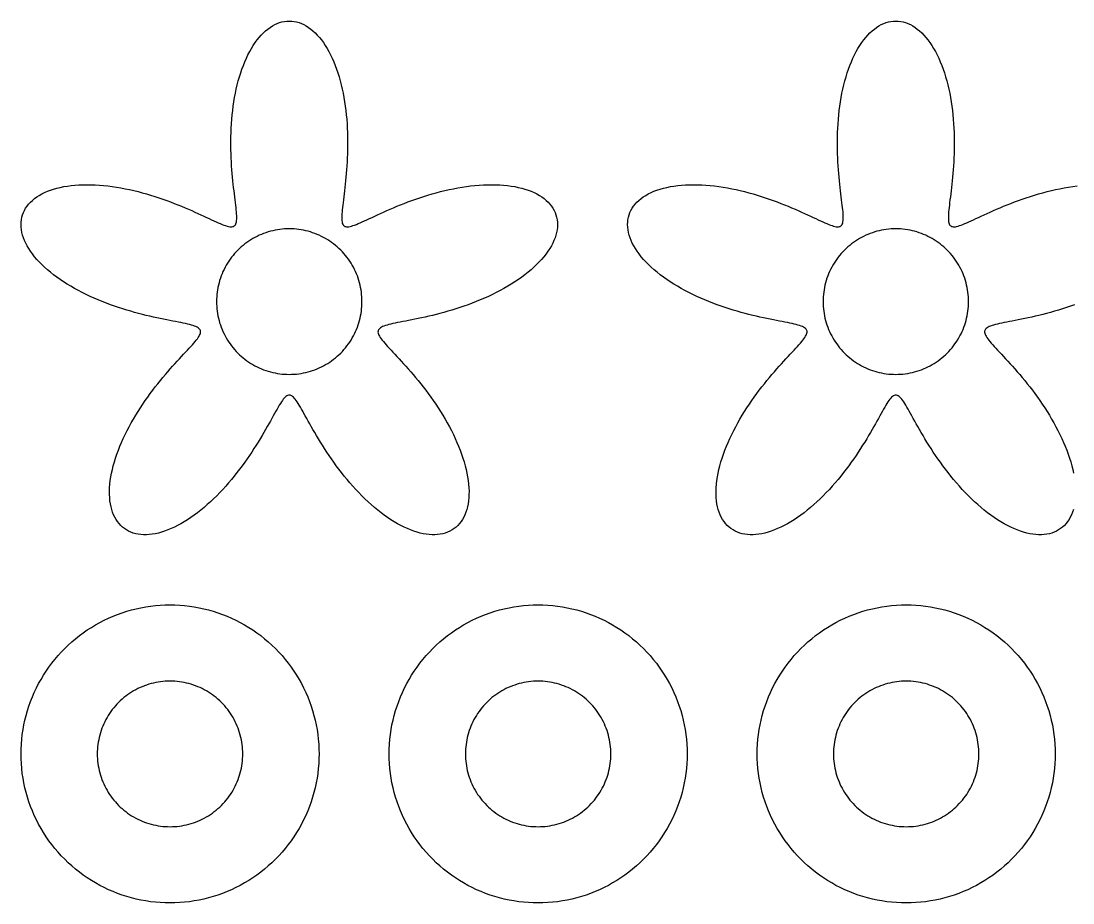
# Model space of a CAD drawing. Header units: millimetres. Extents: x 0 to 476, y 5 to 280.
# Drawn here: x 0 to 60, y 4.6 to 54.9 of the extents above; entities that cross this region are included whole.
import ezdxf

# ---------------------------------------------------------------- set-up
doc = ezdxf.new("R2010")
doc.units = ezdxf.units.MM
doc.layers.add('CUT', color=1, linetype='Continuous')

msp = doc.modelspace()

# ---------------------------------------------------------------- linework, layer by layer
at = {"layer": 'CUT'}
for points in [[(25.736, 38.842), (25.503, 38.755), (25.269, 38.672), (25.037, 38.593), (24.806, 38.518), (24.576, 38.447), (24.348, 38.38), (24.123, 38.317), (23.901, 38.257), (23.683, 38.2), (23.469, 38.147), (23.258, 38.097), (23.053, 38.05), (22.853, 38.006), (22.659, 37.965), (22.47, 37.926), (22.288, 37.889), (22.113, 37.855), (21.944, 37.822), (21.783, 37.791), (21.63, 37.761), (21.484, 37.732), (21.347, 37.704), (21.218, 37.676), (21.098, 37.649), (20.986, 37.621), (20.883, 37.594), (20.789, 37.565), (20.705, 37.536), (20.629, 37.506), (20.563, 37.474), (20.507, 37.441), (20.46, 37.406), (20.422, 37.368), (20.394, 37.328), (20.375, 37.285), (20.365, 37.239), (20.364, 37.19), (20.373, 37.138), (20.39, 37.082), (20.416, 37.021), (20.451, 36.957), (20.494, 36.888), (20.545, 36.815), (20.605, 36.737), (20.672, 36.654), (20.746, 36.566), (20.827, 36.473), (20.915, 36.375), (21.01, 36.272), (21.111, 36.163), (21.217, 36.048), (21.329, 35.928), (21.446, 35.803), (21.568, 35.672), (21.693, 35.535), (21.823, 35.393), (21.956, 35.245), (22.092, 35.092), (22.231, 34.933), (22.371, 34.769), (22.513, 34.6), (22.657, 34.426), (22.801, 34.247), (22.946, 34.064), (23.09, 33.876), (23.234, 33.683), (23.378, 33.486), (23.519, 33.286), (23.659, 33.082), (23.797, 32.874), (23.932, 32.664), (24.064, 32.45), (24.192, 32.234), (24.317, 32.016), (24.438, 31.796), (24.554, 31.575), (24.665, 31.352), (24.77, 31.128), (24.871, 30.904), (24.965, 30.68), (25.054, 30.457), (25.136, 30.234), (25.211, 30.012), (25.279, 29.791), (25.341, 29.572), (25.395, 29.356), (25.441, 29.142), (25.48, 28.931), (25.511, 28.724), (25.535, 28.521), (25.55, 28.321), (25.557, 28.127), (25.556, 27.937), (25.547, 27.753), (25.53, 27.574), (25.505, 27.401), (25.471, 27.235), (25.43, 27.076), (25.38, 26.923), (25.323, 26.778), (25.257, 26.64), (25.184, 26.511), (25.103, 26.389), (25.015, 26.276), (24.919, 26.171), (24.816, 26.076), (24.707, 25.989), (24.591, 25.912), (24.468, 25.844), (24.339, 25.785), (24.204, 25.736), (24.064, 25.697), (23.918, 25.667), (23.766, 25.647), (23.611, 25.637), (23.45, 25.637), (23.286, 25.647), (23.117, 25.666), (22.945, 25.696), (22.77, 25.735), (22.592, 25.783), (22.411, 25.841), (22.228, 25.908), (22.043, 25.984), (21.857, 26.069), (21.669, 26.163), (21.481, 26.265), (21.292, 26.375), (21.103, 26.494), (20.914, 26.619), (20.725, 26.753), (20.538, 26.893), (20.351, 27.04), (20.165, 27.193), (19.981, 27.352), (19.799, 27.517), (19.62, 27.686), (19.442, 27.861), (19.267, 28.04), (19.095, 28.222), (18.926, 28.408), (18.761, 28.597), (18.598, 28.789), (18.44, 28.982), (18.285, 29.177), (18.134, 29.373), (17.987, 29.57), (17.844, 29.767), (17.706, 29.963), (17.571, 30.159), (17.442, 30.353), (17.316, 30.546), (17.195, 30.736), (17.078, 30.924), (16.966, 31.108), (16.858, 31.289), (16.754, 31.466), (16.654, 31.638), (16.559, 31.805), (16.468, 31.967), (16.381, 32.123), (16.298, 32.273), (16.218, 32.416), (16.142, 32.553), (16.07, 32.682), (16.001, 32.804), (15.934, 32.919), (15.871, 33.025), (15.811, 33.123), (15.753, 33.212), (15.697, 33.292), (15.643, 33.364), (15.591, 33.426), (15.54, 33.479), (15.491, 33.522), (15.443, 33.556), (15.396, 33.581), (15.349, 33.595), (15.302, 33.6), (15.256, 33.595), (15.209, 33.581), (15.161, 33.556), (15.113, 33.522), (15.064, 33.479), (15.014, 33.426), (14.962, 33.364), (14.908, 33.292), (14.852, 33.212), (14.794, 33.123), (14.733, 33.025), (14.67, 32.919), (14.604, 32.804), (14.535, 32.682), (14.462, 32.553), (14.386, 32.416), (14.307, 32.273), (14.224, 32.123), (14.136, 31.967), (14.045, 31.805), (13.95, 31.638), (13.851, 31.466), (13.747, 31.289), (13.639, 31.108), (13.527, 30.924), (13.41, 30.736), (13.289, 30.546), (13.163, 30.353), (13.033, 30.159), (12.899, 29.963), (12.76, 29.767), (12.617, 29.57), (12.471, 29.373), (12.32, 29.177), (12.165, 28.982), (12.006, 28.789), (11.844, 28.597), (11.678, 28.408), (11.509, 28.222), (11.337, 28.04), (11.162, 27.861), (10.985, 27.686), (10.805, 27.517), (10.623, 27.352), (10.439, 27.193), (10.254, 27.04), (10.067, 26.893), (9.879, 26.753), (9.691, 26.619), (9.502, 26.494), (9.312, 26.375), (9.124, 26.265), (8.935, 26.163), (8.748, 26.069), (8.561, 25.984), (8.377, 25.908), (8.194, 25.841), (8.013, 25.783), (7.835, 25.735), (7.66, 25.696), (7.488, 25.666), (7.319, 25.647), (7.154, 25.637), (6.994, 25.637), (6.838, 25.647), (6.687, 25.667), (6.541, 25.697), (6.401, 25.736), (6.266, 25.785), (6.137, 25.844), (6.014, 25.912), (5.898, 25.989), (5.788, 26.076), (5.685, 26.171), (5.59, 26.276), (5.502, 26.389), (5.421, 26.511), (5.348, 26.64), (5.282, 26.778), (5.224, 26.923), (5.175, 27.076), (5.133, 27.235), (5.1, 27.401), (5.074, 27.574), (5.057, 27.753), (5.048, 27.937), (5.047, 28.127), (5.055, 28.321), (5.07, 28.521), (5.093, 28.724), (5.124, 28.931), (5.163, 29.142), (5.21, 29.356), (5.264, 29.572), (5.325, 29.791), (5.394, 30.012), (5.469, 30.234), (5.551, 30.457), (5.639, 30.68), (5.734, 30.904), (5.834, 31.128), (5.94, 31.352), (6.051, 31.575), (6.167, 31.796), (6.288, 32.016), (6.412, 32.234), (6.541, 32.45), (6.673, 32.664), (6.808, 32.874), (6.945, 33.082), (7.085, 33.286), (7.227, 33.486), (7.37, 33.683), (7.514, 33.876), (7.659, 34.064), (7.803, 34.247), (7.948, 34.426), (8.091, 34.6), (8.233, 34.769), (8.374, 34.933), (8.513, 35.092), (8.649, 35.245), (8.782, 35.393), (8.911, 35.535), (9.037, 35.672), (9.158, 35.803), (9.275, 35.928), (9.387, 36.048), (9.494, 36.163), (9.595, 36.272), (9.689, 36.375), (9.777, 36.473), (9.859, 36.566), (9.933, 36.654), (10, 36.737), (10.059, 36.815), (10.11, 36.888), (10.154, 36.957), (10.188, 37.021), (10.214, 37.082), (10.232, 37.138), (10.24, 37.19), (10.24, 37.239), (10.23, 37.285), (10.211, 37.328), (10.183, 37.368), (10.145, 37.406), (10.098, 37.441), (10.041, 37.474), (9.975, 37.506), (9.9, 37.536), (9.815, 37.565), (9.722, 37.594), (9.619, 37.621), (9.507, 37.649), (9.387, 37.676), (9.258, 37.704), (9.12, 37.732), (8.975, 37.761), (8.821, 37.791), (8.66, 37.822), (8.492, 37.855), (8.316, 37.889), (8.134, 37.926), (7.946, 37.965), (7.751, 38.006), (7.551, 38.05), (7.346, 38.097), (7.136, 38.147), (6.922, 38.2), (6.703, 38.257), (6.481, 38.317), (6.256, 38.38), (6.029, 38.447), (5.799, 38.518), (5.568, 38.593), (5.335, 38.672), (5.102, 38.755), (4.869, 38.842), (4.636, 38.933), (4.403, 39.028), (4.172, 39.128), (3.943, 39.231), (3.717, 39.338), (3.493, 39.449), (3.272, 39.564), (3.055, 39.682), (2.842, 39.805), (2.634, 39.93), (2.431, 40.059), (2.233, 40.192), (2.042, 40.327), (1.857, 40.465), (1.679, 40.606), (1.508, 40.749), (1.345, 40.895), (1.189, 41.043), (1.042, 41.192), (0.904, 41.343), (0.774, 41.495), (0.654, 41.648), (0.543, 41.802), (0.442, 41.957), (0.351, 42.111), (0.27, 42.266), (0.199, 42.42), (0.139, 42.574), (0.09, 42.726), (0.051, 42.878), (0.023, 43.027), (0.006, 43.175), (0, 43.321), (0.005, 43.465), (0.021, 43.605), (0.048, 43.743), (0.085, 43.878), (0.134, 44.009), (0.193, 44.136), (0.263, 44.259), (0.343, 44.378), (0.434, 44.492), (0.535, 44.602), (0.645, 44.707), (0.766, 44.807), (0.895, 44.901), (1.034, 44.99), (1.182, 45.073), (1.338, 45.15), (1.503, 45.222), (1.676, 45.288), (1.856, 45.347), (2.043, 45.4), (2.237, 45.447), (2.438, 45.488), (2.645, 45.522), (2.857, 45.55), (3.075, 45.572), (3.297, 45.588), (3.524, 45.597), (3.755, 45.6), (3.99, 45.597), (4.227, 45.588), (4.467, 45.573), (4.71, 45.552), (4.954, 45.526), (5.199, 45.495), (5.445, 45.458), (5.691, 45.416), (5.938, 45.369), (6.184, 45.318), (6.429, 45.263), (6.673, 45.203), (6.915, 45.14), (7.155, 45.073), (7.392, 45.003), (7.627, 44.93), (7.858, 44.855), (8.085, 44.777), (8.309, 44.698), (8.529, 44.617), (8.743, 44.535), (8.953, 44.453), (9.158, 44.369), (9.357, 44.286), (9.551, 44.204), (9.738, 44.122), (9.92, 44.041), (10.095, 43.962), (10.264, 43.884), (10.426, 43.809), (10.582, 43.737), (10.731, 43.667), (10.872, 43.601), (11.007, 43.539), (11.135, 43.481), (11.255, 43.428), (11.369, 43.379), (11.475, 43.336), (11.575, 43.298), (11.667, 43.265), (11.753, 43.239), (11.832, 43.219), (11.904, 43.206), (11.969, 43.2), (12.028, 43.201), (12.08, 43.209), (12.127, 43.225), (12.167, 43.248), (12.202, 43.279), (12.232, 43.319), (12.256, 43.366), (12.275, 43.422), (12.289, 43.486), (12.299, 43.559), (12.304, 43.64), (12.306, 43.729), (12.304, 43.827), (12.298, 43.933), (12.29, 44.048), (12.278, 44.171), (12.265, 44.302), (12.249, 44.442), (12.232, 44.589), (12.213, 44.744), (12.193, 44.907), (12.172, 45.077), (12.151, 45.255), (12.129, 45.439), (12.108, 45.63), (12.087, 45.828), (12.067, 46.032), (12.048, 46.242), (12.031, 46.457), (12.015, 46.677), (12.001, 46.902), (11.99, 47.132), (11.981, 47.366), (11.974, 47.603), (11.971, 47.843), (11.971, 48.086), (11.974, 48.332), (11.981, 48.579), (11.992, 48.828), (12.006, 49.078), (12.025, 49.328), (12.048, 49.578), (12.075, 49.828), (12.107, 50.077), (12.143, 50.324), (12.184, 50.57), (12.23, 50.813), (12.281, 51.053), (12.336, 51.29), (12.396, 51.523), (12.461, 51.751), (12.53, 51.975), (12.604, 52.194), (12.683, 52.407), (12.767, 52.614), (12.855, 52.814), (12.947, 53.007), (13.044, 53.193), (13.144, 53.372), (13.249, 53.542), (13.358, 53.704), (13.47, 53.857), (13.586, 54.001), (13.705, 54.135), (13.827, 54.26), (13.951, 54.375), (14.079, 54.479), (14.209, 54.574), (14.341, 54.657), (14.474, 54.73), (14.61, 54.792), (14.747, 54.843), (14.885, 54.882), (15.023, 54.911), (15.163, 54.928), (15.302, 54.933), (15.442, 54.928), (15.581, 54.911), (15.72, 54.882), (15.858, 54.843), (15.995, 54.792), (16.13, 54.73), (16.264, 54.657), (16.396, 54.574), (16.526, 54.479), (16.653, 54.375), (16.778, 54.26), (16.9, 54.135), (17.019, 54.001), (17.135, 53.857), (17.247, 53.704), (17.355, 53.542), (17.46, 53.372), (17.561, 53.193), (17.657, 53.007), (17.75, 52.814), (17.838, 52.614), (17.921, 52.407), (18, 52.194), (18.074, 51.975), (18.144, 51.751), (18.209, 51.523), (18.269, 51.29), (18.324, 51.053), (18.375, 50.813), (18.42, 50.57), (18.461, 50.324), (18.498, 50.077), (18.53, 49.828), (18.557, 49.578), (18.58, 49.328), (18.598, 49.078), (18.613, 48.828), (18.624, 48.579), (18.631, 48.332), (18.634, 48.086), (18.634, 47.843), (18.63, 47.603), (18.624, 47.366), (18.615, 47.132), (18.603, 46.902), (18.589, 46.677), (18.574, 46.457), (18.556, 46.242), (18.537, 46.032), (18.517, 45.828), (18.497, 45.63), (18.475, 45.439), (18.454, 45.255), (18.433, 45.077), (18.412, 44.907), (18.392, 44.744), (18.373, 44.589), (18.356, 44.442), (18.34, 44.302), (18.326, 44.171), (18.315, 44.048), (18.307, 43.933), (18.301, 43.827), (18.299, 43.729), (18.301, 43.64), (18.306, 43.559), (18.316, 43.486), (18.33, 43.422), (18.349, 43.366), (18.373, 43.319), (18.402, 43.279), (18.437, 43.248), (18.478, 43.225), (18.524, 43.209), (18.577, 43.201), (18.636, 43.2), (18.701, 43.206), (18.773, 43.219), (18.852, 43.239), (18.937, 43.265), (19.03, 43.298), (19.129, 43.336), (19.236, 43.379), (19.349, 43.428), (19.47, 43.481), (19.597, 43.539), (19.732, 43.601), (19.874, 43.667), (20.023, 43.737), (20.178, 43.809), (20.34, 43.884), (20.509, 43.962), (20.685, 44.041), (20.866, 44.122), (21.054, 44.204), (21.247, 44.286), (21.447, 44.369), (21.651, 44.453), (21.861, 44.535), (22.076, 44.617), (22.295, 44.698), (22.519, 44.777), (22.747, 44.855), (22.978, 44.93), (23.212, 45.003), (23.45, 45.073), (23.69, 45.14), (23.932, 45.203), (24.176, 45.263), (24.421, 45.318), (24.667, 45.369), (24.913, 45.416), (25.16, 45.458), (25.406, 45.495), (25.651, 45.526), (25.895, 45.552), (26.137, 45.573), (26.377, 45.588), (26.615, 45.597), (26.849, 45.6), (27.08, 45.597), (27.307, 45.588), (27.53, 45.572), (27.747, 45.55), (27.96, 45.522), (28.167, 45.488), (28.367, 45.447), (28.562, 45.4), (28.749, 45.347), (28.929, 45.288), (29.102, 45.222), (29.266, 45.15), (29.423, 45.073), (29.57, 44.99), (29.709, 44.901), (29.839, 44.807), (29.959, 44.707), (30.07, 44.602), (30.171, 44.492), (30.261, 44.378), (30.342, 44.259), (30.411, 44.136), (30.471, 44.009), (30.519, 43.878), (30.557, 43.743), (30.584, 43.605), (30.6, 43.465), (30.605, 43.321), (30.599, 43.175), (30.582, 43.027), (30.554, 42.878), (30.515, 42.726), (30.465, 42.574), (30.405, 42.42), (30.335, 42.266), (30.254, 42.111), (30.163, 41.957), (30.062, 41.802), (29.951, 41.648), (29.83, 41.495), (29.701, 41.343), (29.562, 41.192), (29.415, 41.043), (29.26, 40.895), (29.097, 40.749), (28.926, 40.606), (28.748, 40.465), (28.563, 40.327), (28.371, 40.192), (28.174, 40.059), (27.971, 39.93), (27.763, 39.805), (27.55, 39.682), (27.333, 39.564), (27.112, 39.449), (26.888, 39.338), (26.661, 39.231), (26.432, 39.128), (26.201, 39.028), (25.969, 38.933), (25.736, 38.842)], [(19.45, 39.069), (19.443, 39.205), (19.432, 39.34), (19.417, 39.475), (19.397, 39.609), (19.373, 39.743), (19.344, 39.876), (19.311, 40.007), (19.274, 40.138), (19.232, 40.267), (19.186, 40.395), (19.136, 40.521), (19.082, 40.646), (19.024, 40.769), (18.962, 40.89), (18.896, 41.008), (18.826, 41.125), (18.753, 41.239), (18.676, 41.351), (18.595, 41.46), (18.51, 41.566), (18.422, 41.67), (18.331, 41.77), (18.237, 41.868), (18.139, 41.962), (18.039, 42.053), (17.935, 42.141), (17.829, 42.226), (17.72, 42.307), (17.608, 42.384), (17.494, 42.458), (17.377, 42.527), (17.259, 42.593), (17.138, 42.655), (17.015, 42.713), (16.89, 42.767), (16.764, 42.817), (16.636, 42.863), (16.507, 42.905), (16.376, 42.942), (16.245, 42.975), (16.112, 43.004), (15.978, 43.028), (15.844, 43.048), (15.709, 43.063), (15.574, 43.074), (15.438, 43.081), (15.302, 43.083), (15.167, 43.081), (15.031, 43.074), (14.896, 43.063), (14.761, 43.048), (14.626, 43.028), (14.493, 43.004), (14.36, 42.975), (14.228, 42.942), (14.098, 42.905), (13.968, 42.863), (13.84, 42.817), (13.714, 42.767), (13.59, 42.713), (13.467, 42.655), (13.346, 42.593), (13.227, 42.527), (13.111, 42.458), (12.997, 42.384), (12.885, 42.307), (12.776, 42.226), (12.67, 42.141), (12.566, 42.053), (12.465, 41.962), (12.368, 41.868), (12.273, 41.77), (12.182, 41.67), (12.094, 41.566), (12.01, 41.46), (11.929, 41.351), (11.852, 41.239), (11.778, 41.125), (11.708, 41.008), (11.642, 40.89), (11.58, 40.769), (11.522, 40.646), (11.468, 40.521), (11.418, 40.395), (11.373, 40.267), (11.331, 40.138), (11.294, 40.007), (11.261, 39.876), (11.232, 39.743), (11.208, 39.609), (11.188, 39.475), (11.172, 39.34), (11.161, 39.205), (11.155, 39.069), (11.152, 38.933), (11.155, 38.798), (11.161, 38.662), (11.172, 38.527), (11.188, 38.392), (11.208, 38.257), (11.232, 38.124), (11.261, 37.991), (11.294, 37.859), (11.331, 37.729), (11.373, 37.599), (11.418, 37.471), (11.468, 37.345), (11.522, 37.221), (11.58, 37.098), (11.642, 36.977), (11.708, 36.858), (11.778, 36.742), (11.852, 36.628), (11.929, 36.516), (12.01, 36.407), (12.094, 36.301), (12.182, 36.197), (12.273, 36.096), (12.368, 35.999), (12.465, 35.904), (12.566, 35.813), (12.67, 35.725), (12.776, 35.641), (12.885, 35.56), (12.997, 35.483), (13.111, 35.409), (13.227, 35.339), (13.346, 35.273), (13.467, 35.211), (13.59, 35.153), (13.714, 35.099), (13.84, 35.049), (13.968, 35.004), (14.098, 34.962), (14.228, 34.925), (14.36, 34.892), (14.493, 34.863), (14.626, 34.839), (14.761, 34.819), (14.896, 34.803), (15.031, 34.792), (15.167, 34.786), (15.302, 34.783), (15.438, 34.786), (15.574, 34.792), (15.709, 34.803), (15.844, 34.819), (15.978, 34.839), (16.112, 34.863), (16.245, 34.892), (16.376, 34.925), (16.507, 34.962), (16.636, 35.004), (16.764, 35.049), (16.89, 35.099), (17.015, 35.153), (17.138, 35.211), (17.259, 35.273), (17.377, 35.339), (17.494, 35.409), (17.608, 35.483), (17.72, 35.56), (17.829, 35.641), (17.935, 35.725), (18.039, 35.813), (18.139, 35.904), (18.237, 35.999), (18.331, 36.096), (18.422, 36.197), (18.51, 36.301), (18.595, 36.407), (18.676, 36.516), (18.753, 36.628), (18.826, 36.742), (18.896, 36.858), (18.962, 36.977), (19.024, 37.098), (19.082, 37.221), (19.136, 37.345), (19.186, 37.471), (19.232, 37.599), (19.274, 37.729), (19.311, 37.859), (19.344, 37.991), (19.373, 38.124), (19.397, 38.257), (19.417, 38.392), (19.432, 38.527), (19.443, 38.662), (19.45, 38.798), (19.452, 38.933), (19.45, 39.069)], [(54.055, 39.069), (54.048, 39.205), (54.037, 39.34), (54.021, 39.475), (54.001, 39.609), (53.977, 39.743), (53.948, 39.876), (53.915, 40.007), (53.878, 40.138), (53.837, 40.267), (53.791, 40.395), (53.741, 40.521), (53.687, 40.646), (53.629, 40.769), (53.567, 40.89), (53.501, 41.008), (53.431, 41.125), (53.358, 41.239), (53.28, 41.351), (53.199, 41.46), (53.115, 41.566), (53.027, 41.67), (52.936, 41.77), (52.841, 41.868), (52.744, 41.962), (52.643, 42.053), (52.54, 42.141), (52.433, 42.226), (52.324, 42.307), (52.213, 42.384), (52.098, 42.458), (51.982, 42.527), (51.863, 42.593), (51.742, 42.655), (51.62, 42.713), (51.495, 42.767), (51.369, 42.817), (51.241, 42.863), (51.112, 42.905), (50.981, 42.942), (50.849, 42.975), (50.717, 43.004), (50.583, 43.028), (50.449, 43.048), (50.314, 43.063), (50.178, 43.074), (50.043, 43.081), (49.907, 43.083), (49.771, 43.081), (49.635, 43.074), (49.5, 43.063), (49.365, 43.048), (49.231, 43.028), (49.097, 43.004), (48.965, 42.975), (48.833, 42.942), (48.702, 42.905), (48.573, 42.863), (48.445, 42.817), (48.319, 42.767), (48.194, 42.713), (48.071, 42.655), (47.951, 42.593), (47.832, 42.527), (47.715, 42.458), (47.601, 42.384), (47.49, 42.307), (47.381, 42.226), (47.274, 42.141), (47.171, 42.053), (47.07, 41.962), (46.972, 41.868), (46.878, 41.77), (46.787, 41.67), (46.699, 41.566), (46.614, 41.46), (46.534, 41.351), (46.456, 41.239), (46.383, 41.125), (46.313, 41.008), (46.247, 40.89), (46.185, 40.769), (46.127, 40.646), (46.073, 40.521), (46.023, 40.395), (45.977, 40.267), (45.936, 40.138), (45.898, 40.007), (45.865, 39.876), (45.837, 39.743), (45.812, 39.609), (45.792, 39.475), (45.777, 39.34), (45.766, 39.205), (45.759, 39.069), (45.757, 38.933), (45.759, 38.798), (45.766, 38.662), (45.777, 38.527), (45.792, 38.392), (45.812, 38.257), (45.837, 38.124), (45.865, 37.991), (45.898, 37.859), (45.936, 37.729), (45.977, 37.599), (46.023, 37.471), (46.073, 37.345), (46.127, 37.221), (46.185, 37.098), (46.247, 36.977), (46.313, 36.858), (46.383, 36.742), (46.456, 36.628), (46.534, 36.516), (46.614, 36.407), (46.699, 36.301), (46.787, 36.197), (46.878, 36.096), (46.972, 35.999), (47.07, 35.904), (47.171, 35.813), (47.274, 35.725), (47.381, 35.641), (47.49, 35.56), (47.601, 35.483), (47.715, 35.409), (47.832, 35.339), (47.951, 35.273), (48.071, 35.211), (48.194, 35.153), (48.319, 35.099), (48.445, 35.049), (48.573, 35.004), (48.702, 34.962), (48.833, 34.925), (48.965, 34.892), (49.097, 34.863), (49.231, 34.839), (49.365, 34.819), (49.5, 34.803), (49.635, 34.792), (49.771, 34.786), (49.907, 34.783), (50.043, 34.786), (50.178, 34.792), (50.314, 34.803), (50.449, 34.819), (50.583, 34.839), (50.717, 34.863), (50.849, 34.892), (50.981, 34.925), (51.112, 34.962), (51.241, 35.004), (51.369, 35.049), (51.495, 35.099), (51.62, 35.153), (51.742, 35.211), (51.863, 35.273), (51.982, 35.339), (52.098, 35.409), (52.213, 35.483), (52.324, 35.56), (52.433, 35.641), (52.54, 35.725), (52.643, 35.813), (52.744, 35.904), (52.841, 35.999), (52.936, 36.096), (53.027, 36.197), (53.115, 36.301), (53.199, 36.407), (53.28, 36.516), (53.358, 36.628), (53.431, 36.742), (53.501, 36.858), (53.567, 36.977), (53.629, 37.098), (53.687, 37.221), (53.741, 37.345), (53.791, 37.471), (53.837, 37.599), (53.878, 37.729), (53.915, 37.859), (53.948, 37.991), (53.977, 38.124), (54.001, 38.257), (54.021, 38.392), (54.037, 38.527), (54.048, 38.662), (54.055, 38.798), (54.057, 38.933), (54.055, 39.069)], [(16.995, 12.859), (16.982, 12.581), (16.959, 12.304), (16.927, 12.028), (16.886, 11.753), (16.837, 11.479), (16.778, 11.207), (16.71, 10.937), (16.634, 10.67), (16.549, 10.405), (16.455, 10.143), (16.353, 9.884), (16.242, 9.629), (16.123, 9.378), (15.996, 9.13), (15.861, 8.887), (15.718, 8.649), (15.567, 8.415), (15.409, 8.186), (15.244, 7.963), (15.071, 7.745), (14.891, 7.533), (14.704, 7.327), (14.51, 7.127), (14.311, 6.933), (14.104, 6.747), (13.892, 6.567), (13.674, 6.394), (13.451, 6.228), (13.222, 6.07), (12.989, 5.919), (12.75, 5.776), (12.507, 5.641), (12.259, 5.514), (12.008, 5.395), (11.753, 5.284), (11.494, 5.182), (11.232, 5.088), (10.967, 5.003), (10.7, 4.927), (10.43, 4.859), (10.158, 4.801), (9.885, 4.751), (9.609, 4.71), (9.333, 4.678), (9.056, 4.655), (8.778, 4.642), (8.5, 4.637), (8.222, 4.642), (7.944, 4.655), (7.667, 4.678), (7.391, 4.71), (7.115, 4.751), (6.842, 4.801), (6.57, 4.859), (6.3, 4.927), (6.033, 5.003), (5.768, 5.088), (5.506, 5.182), (5.247, 5.284), (4.992, 5.395), (4.741, 5.514), (4.493, 5.641), (4.25, 5.776), (4.011, 5.919), (3.778, 6.07), (3.549, 6.228), (3.326, 6.394), (3.108, 6.567), (2.896, 6.747), (2.689, 6.933), (2.49, 7.127), (2.296, 7.327), (2.109, 7.533), (1.929, 7.745), (1.756, 7.963), (1.591, 8.186), (1.433, 8.415), (1.282, 8.649), (1.139, 8.887), (1.004, 9.13), (0.877, 9.378), (0.758, 9.629), (0.647, 9.884), (0.545, 10.143), (0.451, 10.405), (0.366, 10.67), (0.29, 10.937), (0.222, 11.207), (0.163, 11.479), (0.114, 11.753), (0.073, 12.028), (0.041, 12.304), (0.018, 12.581), (0.005, 12.859), (0, 13.137), (0.005, 13.415), (0.018, 13.693), (0.041, 13.97), (0.073, 14.247), (0.114, 14.522), (0.163, 14.796), (0.222, 15.067), (0.29, 15.337), (0.366, 15.605), (0.451, 15.869), (0.545, 16.131), (0.647, 16.39), (0.758, 16.645), (0.877, 16.897), (1.004, 17.144), (1.139, 17.387), (1.282, 17.626), (1.433, 17.86), (1.591, 18.088), (1.756, 18.312), (1.929, 18.53), (2.109, 18.742), (2.296, 18.948), (2.49, 19.148), (2.689, 19.341), (2.896, 19.528), (3.108, 19.708), (3.326, 19.881), (3.549, 20.046), (3.778, 20.205), (4.011, 20.355), (4.25, 20.498), (4.493, 20.634), (4.741, 20.761), (4.992, 20.88), (5.247, 20.99), (5.506, 21.092), (5.768, 21.186), (6.033, 21.271), (6.3, 21.348), (6.57, 21.415), (6.842, 21.474), (7.115, 21.524), (7.391, 21.565), (7.667, 21.596), (7.944, 21.619), (8.222, 21.633), (8.5, 21.637), (8.778, 21.633), (9.056, 21.619), (9.333, 21.596), (9.609, 21.565), (9.885, 21.524), (10.158, 21.474), (10.43, 21.415), (10.7, 21.348), (10.967, 21.271), (11.232, 21.186), (11.494, 21.092), (11.753, 20.99), (12.008, 20.88), (12.259, 20.761), (12.507, 20.634), (12.75, 20.498), (12.989, 20.355), (13.222, 20.205), (13.451, 20.046), (13.674, 19.881), (13.892, 19.708), (14.104, 19.528), (14.311, 19.341), (14.51, 19.148), (14.704, 18.948), (14.891, 18.742), (15.071, 18.53), (15.244, 18.312), (15.409, 18.088), (15.567, 17.86), (15.718, 17.626), (15.861, 17.387), (15.996, 17.144), (16.123, 16.897), (16.242, 16.645), (16.353, 16.39), (16.455, 16.131), (16.549, 15.869), (16.634, 15.605), (16.71, 15.337), (16.778, 15.067), (16.837, 14.796), (16.886, 14.522), (16.927, 14.247), (16.959, 13.97), (16.982, 13.693), (16.995, 13.415), (17, 13.137), (16.995, 12.859)], [(37.995, 12.859), (37.982, 12.581), (37.959, 12.304), (37.927, 12.028), (37.886, 11.753), (37.837, 11.479), (37.778, 11.207), (37.71, 10.937), (37.634, 10.67), (37.549, 10.405), (37.455, 10.143), (37.353, 9.884), (37.242, 9.629), (37.123, 9.378), (36.996, 9.13), (36.861, 8.887), (36.718, 8.649), (36.567, 8.415), (36.409, 8.186), (36.244, 7.963), (36.071, 7.745), (35.891, 7.533), (35.704, 7.327), (35.51, 7.127), (35.311, 6.933), (35.104, 6.747), (34.892, 6.567), (34.674, 6.394), (34.451, 6.228), (34.222, 6.07), (33.989, 5.919), (33.75, 5.776), (33.507, 5.641), (33.259, 5.514), (33.008, 5.395), (32.753, 5.284), (32.494, 5.182), (32.232, 5.088), (31.967, 5.003), (31.7, 4.927), (31.43, 4.859), (31.158, 4.801), (30.885, 4.751), (30.609, 4.71), (30.333, 4.678), (30.056, 4.655), (29.778, 4.642), (29.5, 4.637), (29.222, 4.642), (28.944, 4.655), (28.667, 4.678), (28.391, 4.71), (28.115, 4.751), (27.842, 4.801), (27.57, 4.859), (27.3, 4.927), (27.033, 5.003), (26.768, 5.088), (26.506, 5.182), (26.247, 5.284), (25.992, 5.395), (25.741, 5.514), (25.493, 5.641), (25.25, 5.776), (25.011, 5.919), (24.778, 6.07), (24.549, 6.228), (24.326, 6.394), (24.108, 6.567), (23.896, 6.747), (23.689, 6.933), (23.49, 7.127), (23.296, 7.327), (23.109, 7.533), (22.929, 7.745), (22.756, 7.963), (22.591, 8.186), (22.433, 8.415), (22.282, 8.649), (22.139, 8.887), (22.004, 9.13), (21.877, 9.378), (21.758, 9.629), (21.647, 9.884), (21.545, 10.143), (21.451, 10.405), (21.366, 10.67), (21.29, 10.937), (21.222, 11.207), (21.163, 11.479), (21.114, 11.753), (21.073, 12.028), (21.041, 12.304), (21.018, 12.581), (21.005, 12.859), (21, 13.137), (21.005, 13.415), (21.018, 13.693), (21.041, 13.97), (21.073, 14.247), (21.114, 14.522), (21.163, 14.796), (21.222, 15.067), (21.29, 15.337), (21.366, 15.605), (21.451, 15.869), (21.545, 16.131), (21.647, 16.39), (21.758, 16.645), (21.877, 16.897), (22.004, 17.144), (22.139, 17.387), (22.282, 17.626), (22.433, 17.86), (22.591, 18.088), (22.756, 18.312), (22.929, 18.53), (23.109, 18.742), (23.296, 18.948), (23.49, 19.148), (23.689, 19.341), (23.896, 19.528), (24.108, 19.708), (24.326, 19.881), (24.549, 20.046), (24.778, 20.205), (25.011, 20.355), (25.25, 20.498), (25.493, 20.634), (25.741, 20.761), (25.992, 20.88), (26.247, 20.99), (26.506, 21.092), (26.768, 21.186), (27.033, 21.271), (27.3, 21.348), (27.57, 21.415), (27.842, 21.474), (28.115, 21.524), (28.391, 21.565), (28.667, 21.596), (28.944, 21.619), (29.222, 21.633), (29.5, 21.637), (29.778, 21.633), (30.056, 21.619), (30.333, 21.596), (30.609, 21.565), (30.885, 21.524), (31.158, 21.474), (31.43, 21.415), (31.7, 21.348), (31.967, 21.271), (32.232, 21.186), (32.494, 21.092), (32.753, 20.99), (33.008, 20.88), (33.259, 20.761), (33.507, 20.634), (33.75, 20.498), (33.989, 20.355), (34.222, 20.205), (34.451, 20.046), (34.674, 19.881), (34.892, 19.708), (35.104, 19.528), (35.311, 19.341), (35.51, 19.148), (35.704, 18.948), (35.891, 18.742), (36.071, 18.53), (36.244, 18.312), (36.409, 18.088), (36.567, 17.86), (36.718, 17.626), (36.861, 17.387), (36.996, 17.144), (37.123, 16.897), (37.242, 16.645), (37.353, 16.39), (37.455, 16.131), (37.549, 15.869), (37.634, 15.605), (37.71, 15.337), (37.778, 15.067), (37.837, 14.796), (37.886, 14.522), (37.927, 14.247), (37.959, 13.97), (37.982, 13.693), (37.995, 13.415), (38, 13.137), (37.995, 12.859)], [(58.995, 12.859), (58.982, 12.581), (58.959, 12.304), (58.927, 12.028), (58.886, 11.753), (58.837, 11.479), (58.778, 11.207), (58.71, 10.937), (58.634, 10.67), (58.549, 10.405), (58.455, 10.143), (58.353, 9.884), (58.242, 9.629), (58.123, 9.378), (57.996, 9.13), (57.861, 8.887), (57.718, 8.649), (57.567, 8.415), (57.409, 8.186), (57.244, 7.963), (57.071, 7.745), (56.891, 7.533), (56.704, 7.327), (56.51, 7.127), (56.311, 6.933), (56.104, 6.747), (55.892, 6.567), (55.674, 6.394), (55.451, 6.228), (55.222, 6.07), (54.989, 5.919), (54.75, 5.776), (54.507, 5.641), (54.259, 5.514), (54.008, 5.395), (53.753, 5.284), (53.494, 5.182), (53.232, 5.088), (52.967, 5.003), (52.7, 4.927), (52.43, 4.859), (52.158, 4.801), (51.885, 4.751), (51.609, 4.71), (51.333, 4.678), (51.056, 4.655), (50.778, 4.642), (50.5, 4.637), (50.222, 4.642), (49.944, 4.655), (49.667, 4.678), (49.391, 4.71), (49.115, 4.751), (48.842, 4.801), (48.57, 4.859), (48.3, 4.927), (48.033, 5.003), (47.768, 5.088), (47.506, 5.182), (47.247, 5.284), (46.992, 5.395), (46.741, 5.514), (46.493, 5.641), (46.25, 5.776), (46.011, 5.919), (45.778, 6.07), (45.549, 6.228), (45.326, 6.394), (45.108, 6.567), (44.896, 6.747), (44.689, 6.933), (44.49, 7.127), (44.296, 7.327), (44.109, 7.533), (43.929, 7.745), (43.756, 7.963), (43.591, 8.186), (43.433, 8.415), (43.282, 8.649), (43.139, 8.887), (43.004, 9.13), (42.877, 9.378), (42.758, 9.629), (42.647, 9.884), (42.545, 10.143), (42.451, 10.405), (42.366, 10.67), (42.29, 10.937), (42.222, 11.207), (42.163, 11.479), (42.114, 11.753), (42.073, 12.028), (42.041, 12.304), (42.018, 12.581), (42.005, 12.859), (42, 13.137), (42.005, 13.415), (42.018, 13.693), (42.041, 13.97), (42.073, 14.247), (42.114, 14.522), (42.163, 14.796), (42.222, 15.067), (42.29, 15.337), (42.366, 15.605), (42.451, 15.869), (42.545, 16.131), (42.647, 16.39), (42.758, 16.645), (42.877, 16.897), (43.004, 17.144), (43.139, 17.387), (43.282, 17.626), (43.433, 17.86), (43.591, 18.088), (43.756, 18.312), (43.929, 18.53), (44.109, 18.742), (44.296, 18.948), (44.49, 19.148), (44.689, 19.341), (44.896, 19.528), (45.108, 19.708), (45.326, 19.881), (45.549, 20.046), (45.778, 20.205), (46.011, 20.355), (46.25, 20.498), (46.493, 20.634), (46.741, 20.761), (46.992, 20.88), (47.247, 20.99), (47.506, 21.092), (47.768, 21.186), (48.033, 21.271), (48.3, 21.348), (48.57, 21.415), (48.842, 21.474), (49.115, 21.524), (49.391, 21.565), (49.667, 21.596), (49.944, 21.619), (50.222, 21.633), (50.5, 21.637), (50.778, 21.633), (51.056, 21.619), (51.333, 21.596), (51.609, 21.565), (51.885, 21.524), (52.158, 21.474), (52.43, 21.415), (52.7, 21.348), (52.967, 21.271), (53.232, 21.186), (53.494, 21.092), (53.753, 20.99), (54.008, 20.88), (54.259, 20.761), (54.507, 20.634), (54.75, 20.498), (54.989, 20.355), (55.222, 20.205), (55.451, 20.046), (55.674, 19.881), (55.892, 19.708), (56.104, 19.528), (56.311, 19.341), (56.51, 19.148), (56.704, 18.948), (56.891, 18.742), (57.071, 18.53), (57.244, 18.312), (57.409, 18.088), (57.567, 17.86), (57.718, 17.626), (57.861, 17.387), (57.996, 17.144), (58.123, 16.897), (58.242, 16.645), (58.353, 16.39), (58.455, 16.131), (58.549, 15.869), (58.634, 15.605), (58.71, 15.337), (58.778, 15.067), (58.837, 14.796), (58.886, 14.522), (58.927, 14.247), (58.959, 13.97), (58.982, 13.693), (58.995, 13.415), (59, 13.137), (58.995, 12.859)], [(12.648, 13.273), (12.641, 13.409), (12.63, 13.544), (12.614, 13.679), (12.595, 13.813), (12.57, 13.947), (12.542, 14.08), (12.509, 14.211), (12.471, 14.342), (12.43, 14.471), (12.384, 14.599), (12.334, 14.725), (12.28, 14.85), (12.222, 14.973), (12.16, 15.094), (12.094, 15.212), (12.024, 15.329), (11.951, 15.443), (11.873, 15.555), (11.792, 15.664), (11.708, 15.77), (11.62, 15.874), (11.529, 15.974), (11.434, 16.072), (11.337, 16.166), (11.236, 16.257), (11.133, 16.345), (11.026, 16.43), (10.917, 16.511), (10.806, 16.588), (10.691, 16.661), (10.575, 16.731), (10.456, 16.797), (10.335, 16.859), (10.213, 16.917), (10.088, 16.971), (9.962, 17.021), (9.834, 17.067), (9.705, 17.109), (9.574, 17.146), (9.442, 17.179), (9.31, 17.208), (9.176, 17.232), (9.042, 17.252), (8.907, 17.267), (8.771, 17.278), (8.636, 17.285), (8.5, 17.287), (8.364, 17.285), (8.229, 17.278), (8.093, 17.267), (7.958, 17.252), (7.824, 17.232), (7.69, 17.208), (7.558, 17.179), (7.426, 17.146), (7.295, 17.109), (7.166, 17.067), (7.038, 17.021), (6.912, 16.971), (6.787, 16.917), (6.665, 16.859), (6.544, 16.797), (6.425, 16.731), (6.309, 16.661), (6.194, 16.588), (6.083, 16.511), (5.974, 16.43), (5.867, 16.345), (5.764, 16.257), (5.663, 16.166), (5.566, 16.072), (5.471, 15.974), (5.38, 15.874), (5.292, 15.77), (5.208, 15.664), (5.127, 15.555), (5.049, 15.443), (4.976, 15.329), (4.906, 15.212), (4.84, 15.094), (4.778, 14.973), (4.72, 14.85), (4.666, 14.725), (4.616, 14.599), (4.57, 14.471), (4.529, 14.342), (4.491, 14.211), (4.458, 14.08), (4.43, 13.947), (4.405, 13.813), (4.386, 13.679), (4.37, 13.544), (4.359, 13.409), (4.352, 13.273), (4.35, 13.137), (4.352, 13.001), (4.359, 12.866), (4.37, 12.73), (4.386, 12.596), (4.405, 12.461), (4.43, 12.328), (4.458, 12.195), (4.491, 12.063), (4.529, 11.933), (4.57, 11.803), (4.616, 11.675), (4.666, 11.549), (4.72, 11.425), (4.778, 11.302), (4.84, 11.181), (4.906, 11.062), (4.976, 10.946), (5.049, 10.832), (5.127, 10.72), (5.208, 10.611), (5.292, 10.505), (5.38, 10.401), (5.471, 10.3), (5.566, 10.203), (5.663, 10.108), (5.764, 10.017), (5.867, 9.929), (5.974, 9.845), (6.083, 9.764), (6.194, 9.687), (6.309, 9.613), (6.425, 9.543), (6.544, 9.477), (6.665, 9.415), (6.787, 9.357), (6.912, 9.303), (7.038, 9.253), (7.166, 9.207), (7.295, 9.166), (7.426, 9.129), (7.558, 9.096), (7.69, 9.067), (7.824, 9.043), (7.958, 9.023), (8.093, 9.007), (8.229, 8.996), (8.364, 8.989), (8.5, 8.987), (8.636, 8.989), (8.771, 8.996), (8.907, 9.007), (9.042, 9.023), (9.176, 9.043), (9.31, 9.067), (9.442, 9.096), (9.574, 9.129), (9.705, 9.166), (9.834, 9.207), (9.962, 9.253), (10.088, 9.303), (10.213, 9.357), (10.335, 9.415), (10.456, 9.477), (10.575, 9.543), (10.691, 9.613), (10.806, 9.687), (10.917, 9.764), (11.026, 9.845), (11.133, 9.929), (11.236, 10.017), (11.337, 10.108), (11.434, 10.203), (11.529, 10.3), (11.62, 10.401), (11.708, 10.505), (11.792, 10.611), (11.873, 10.72), (11.951, 10.832), (12.024, 10.946), (12.094, 11.062), (12.16, 11.181), (12.222, 11.302), (12.28, 11.425), (12.334, 11.549), (12.384, 11.675), (12.43, 11.803), (12.471, 11.933), (12.509, 12.063), (12.542, 12.195), (12.57, 12.328), (12.595, 12.461), (12.614, 12.596), (12.63, 12.73), (12.641, 12.866), (12.648, 13.001), (12.65, 13.137), (12.648, 13.273)], [(33.648, 13.273), (33.641, 13.409), (33.63, 13.544), (33.614, 13.679), (33.595, 13.813), (33.57, 13.947), (33.542, 14.08), (33.509, 14.211), (33.471, 14.342), (33.43, 14.471), (33.384, 14.599), (33.334, 14.725), (33.28, 14.85), (33.222, 14.973), (33.16, 15.094), (33.094, 15.212), (33.024, 15.329), (32.951, 15.443), (32.873, 15.555), (32.792, 15.664), (32.708, 15.77), (32.62, 15.874), (32.529, 15.974), (32.434, 16.072), (32.337, 16.166), (32.236, 16.257), (32.133, 16.345), (32.026, 16.43), (31.917, 16.511), (31.806, 16.588), (31.691, 16.661), (31.575, 16.731), (31.456, 16.797), (31.335, 16.859), (31.213, 16.917), (31.088, 16.971), (30.962, 17.021), (30.834, 17.067), (30.705, 17.109), (30.574, 17.146), (30.442, 17.179), (30.31, 17.208), (30.176, 17.232), (30.042, 17.252), (29.907, 17.267), (29.771, 17.278), (29.636, 17.285), (29.5, 17.287), (29.364, 17.285), (29.229, 17.278), (29.093, 17.267), (28.958, 17.252), (28.824, 17.232), (28.69, 17.208), (28.558, 17.179), (28.426, 17.146), (28.295, 17.109), (28.166, 17.067), (28.038, 17.021), (27.912, 16.971), (27.787, 16.917), (27.665, 16.859), (27.544, 16.797), (27.425, 16.731), (27.309, 16.661), (27.194, 16.588), (27.083, 16.511), (26.974, 16.43), (26.867, 16.345), (26.764, 16.257), (26.663, 16.166), (26.566, 16.072), (26.471, 15.974), (26.38, 15.874), (26.292, 15.77), (26.208, 15.664), (26.127, 15.555), (26.049, 15.443), (25.976, 15.329), (25.906, 15.212), (25.84, 15.094), (25.778, 14.973), (25.72, 14.85), (25.666, 14.725), (25.616, 14.599), (25.57, 14.471), (25.529, 14.342), (25.491, 14.211), (25.458, 14.08), (25.43, 13.947), (25.405, 13.813), (25.386, 13.679), (25.37, 13.544), (25.359, 13.409), (25.352, 13.273), (25.35, 13.137), (25.352, 13.001), (25.359, 12.866), (25.37, 12.73), (25.386, 12.596), (25.405, 12.461), (25.43, 12.328), (25.458, 12.195), (25.491, 12.063), (25.529, 11.933), (25.57, 11.803), (25.616, 11.675), (25.666, 11.549), (25.72, 11.425), (25.778, 11.302), (25.84, 11.181), (25.906, 11.062), (25.976, 10.946), (26.049, 10.832), (26.127, 10.72), (26.208, 10.611), (26.292, 10.505), (26.38, 10.401), (26.471, 10.3), (26.566, 10.203), (26.663, 10.108), (26.764, 10.017), (26.867, 9.929), (26.974, 9.845), (27.083, 9.764), (27.194, 9.687), (27.309, 9.613), (27.425, 9.543), (27.544, 9.477), (27.665, 9.415), (27.787, 9.357), (27.912, 9.303), (28.038, 9.253), (28.166, 9.207), (28.295, 9.166), (28.426, 9.129), (28.558, 9.096), (28.69, 9.067), (28.824, 9.043), (28.958, 9.023), (29.093, 9.007), (29.229, 8.996), (29.364, 8.989), (29.5, 8.987), (29.636, 8.989), (29.771, 8.996), (29.907, 9.007), (30.042, 9.023), (30.176, 9.043), (30.31, 9.067), (30.442, 9.096), (30.574, 9.129), (30.705, 9.166), (30.834, 9.207), (30.962, 9.253), (31.088, 9.303), (31.213, 9.357), (31.335, 9.415), (31.456, 9.477), (31.575, 9.543), (31.691, 9.613), (31.806, 9.687), (31.917, 9.764), (32.026, 9.845), (32.133, 9.929), (32.236, 10.017), (32.337, 10.108), (32.434, 10.203), (32.529, 10.3), (32.62, 10.401), (32.708, 10.505), (32.792, 10.611), (32.873, 10.72), (32.951, 10.832), (33.024, 10.946), (33.094, 11.062), (33.16, 11.181), (33.222, 11.302), (33.28, 11.425), (33.334, 11.549), (33.384, 11.675), (33.43, 11.803), (33.471, 11.933), (33.509, 12.063), (33.542, 12.195), (33.57, 12.328), (33.595, 12.461), (33.614, 12.596), (33.63, 12.73), (33.641, 12.866), (33.648, 13.001), (33.65, 13.137), (33.648, 13.273)], [(54.648, 13.273), (54.641, 13.409), (54.63, 13.544), (54.614, 13.679), (54.595, 13.813), (54.57, 13.947), (54.542, 14.08), (54.509, 14.211), (54.471, 14.342), (54.43, 14.471), (54.384, 14.599), (54.334, 14.725), (54.28, 14.85), (54.222, 14.973), (54.16, 15.094), (54.094, 15.212), (54.024, 15.329), (53.951, 15.443), (53.873, 15.555), (53.792, 15.664), (53.708, 15.77), (53.62, 15.874), (53.529, 15.974), (53.434, 16.072), (53.337, 16.166), (53.236, 16.257), (53.133, 16.345), (53.026, 16.43), (52.917, 16.511), (52.806, 16.588), (52.691, 16.661), (52.575, 16.731), (52.456, 16.797), (52.335, 16.859), (52.213, 16.917), (52.088, 16.971), (51.962, 17.021), (51.834, 17.067), (51.705, 17.109), (51.574, 17.146), (51.442, 17.179), (51.31, 17.208), (51.176, 17.232), (51.042, 17.252), (50.907, 17.267), (50.771, 17.278), (50.636, 17.285), (50.5, 17.287), (50.364, 17.285), (50.229, 17.278), (50.093, 17.267), (49.958, 17.252), (49.824, 17.232), (49.69, 17.208), (49.558, 17.179), (49.426, 17.146), (49.295, 17.109), (49.166, 17.067), (49.038, 17.021), (48.912, 16.971), (48.787, 16.917), (48.665, 16.859), (48.544, 16.797), (48.425, 16.731), (48.309, 16.661), (48.194, 16.588), (48.083, 16.511), (47.974, 16.43), (47.867, 16.345), (47.764, 16.257), (47.663, 16.166), (47.566, 16.072), (47.471, 15.974), (47.38, 15.874), (47.292, 15.77), (47.208, 15.664), (47.127, 15.555), (47.049, 15.443), (46.976, 15.329), (46.906, 15.212), (46.84, 15.094), (46.778, 14.973), (46.72, 14.85), (46.666, 14.725), (46.616, 14.599), (46.57, 14.471), (46.529, 14.342), (46.491, 14.211), (46.458, 14.08), (46.43, 13.947), (46.405, 13.813), (46.386, 13.679), (46.37, 13.544), (46.359, 13.409), (46.352, 13.273), (46.35, 13.137), (46.352, 13.001), (46.359, 12.866), (46.37, 12.73), (46.386, 12.596), (46.405, 12.461), (46.43, 12.328), (46.458, 12.195), (46.491, 12.063), (46.529, 11.933), (46.57, 11.803), (46.616, 11.675), (46.666, 11.549), (46.72, 11.425), (46.778, 11.302), (46.84, 11.181), (46.906, 11.062), (46.976, 10.946), (47.049, 10.832), (47.127, 10.72), (47.208, 10.611), (47.292, 10.505), (47.38, 10.401), (47.471, 10.3), (47.566, 10.203), (47.663, 10.108), (47.764, 10.017), (47.867, 9.929), (47.974, 9.845), (48.083, 9.764), (48.194, 9.687), (48.309, 9.613), (48.425, 9.543), (48.544, 9.477), (48.665, 9.415), (48.787, 9.357), (48.912, 9.303), (49.038, 9.253), (49.166, 9.207), (49.295, 9.166), (49.426, 9.129), (49.558, 9.096), (49.69, 9.067), (49.824, 9.043), (49.958, 9.023), (50.093, 9.007), (50.229, 8.996), (50.364, 8.989), (50.5, 8.987), (50.636, 8.989), (50.771, 8.996), (50.907, 9.007), (51.042, 9.023), (51.176, 9.043), (51.31, 9.067), (51.442, 9.096), (51.574, 9.129), (51.705, 9.166), (51.834, 9.207), (51.962, 9.253), (52.088, 9.303), (52.213, 9.357), (52.335, 9.415), (52.456, 9.477), (52.575, 9.543), (52.691, 9.613), (52.806, 9.687), (52.917, 9.764), (53.026, 9.845), (53.133, 9.929), (53.236, 10.017), (53.337, 10.108), (53.434, 10.203), (53.529, 10.3), (53.62, 10.401), (53.708, 10.505), (53.792, 10.611), (53.873, 10.72), (53.951, 10.832), (54.024, 10.946), (54.094, 11.062), (54.16, 11.181), (54.222, 11.302), (54.28, 11.425), (54.334, 11.549), (54.384, 11.675), (54.43, 11.803), (54.471, 11.933), (54.509, 12.063), (54.542, 12.195), (54.57, 12.328), (54.595, 12.461), (54.614, 12.596), (54.63, 12.73), (54.641, 12.866), (54.648, 13.001), (54.65, 13.137), (54.648, 13.273)]]:
    msp.add_lwpolyline(points, close=True, dxfattribs=at)
for points in [[(60.034, 27.076), (59.985, 26.923), (59.927, 26.778), (59.862, 26.64), (59.788, 26.511), (59.708, 26.389), (59.619, 26.276), (59.524, 26.171), (59.421, 26.076), (59.311, 25.989), (59.195, 25.912), (59.072, 25.844), (58.944, 25.785), (58.809, 25.736), (58.668, 25.697), (58.522, 25.667), (58.371, 25.647), (58.215, 25.637), (58.055, 25.637), (57.89, 25.647), (57.722, 25.666), (57.55, 25.696), (57.374, 25.735), (57.196, 25.783), (57.016, 25.841), (56.833, 25.908), (56.648, 25.984), (56.462, 26.069), (56.274, 26.163), (56.086, 26.265), (55.897, 26.375), (55.708, 26.494), (55.519, 26.619), (55.33, 26.753), (55.142, 26.893), (54.955, 27.04), (54.77, 27.193), (54.586, 27.352), (54.404, 27.517), (54.224, 27.686), (54.047, 27.861), (53.872, 28.04), (53.7, 28.222), (53.531, 28.408), (53.365, 28.597), (53.203, 28.789), (53.044, 28.982), (52.89, 29.177), (52.739, 29.373), (52.592, 29.57), (52.449, 29.767), (52.31, 29.963), (52.176, 30.159), (52.046, 30.353), (51.921, 30.546), (51.799, 30.736), (51.683, 30.924), (51.57, 31.108), (51.462, 31.289), (51.358, 31.466), (51.259, 31.638), (51.164, 31.805), (51.073, 31.967), (50.986, 32.123), (50.902, 32.273), (50.823, 32.416), (50.747, 32.553), (50.674, 32.682), (50.605, 32.804), (50.539, 32.919), (50.476, 33.025), (50.415, 33.123), (50.357, 33.212), (50.301, 33.292), (50.248, 33.364), (50.196, 33.426), (50.145, 33.479), (50.096, 33.522), (50.048, 33.556), (50, 33.581), (49.953, 33.595), (49.907, 33.6), (49.86, 33.595), (49.813, 33.581), (49.766, 33.556), (49.718, 33.522), (49.669, 33.479), (49.618, 33.426), (49.566, 33.364), (49.512, 33.292), (49.457, 33.212), (49.399, 33.123), (49.338, 33.025), (49.275, 32.919), (49.209, 32.804), (49.139, 32.682), (49.067, 32.553), (48.991, 32.416), (48.911, 32.273), (48.828, 32.123), (48.741, 31.967), (48.65, 31.805), (48.555, 31.638), (48.455, 31.466), (48.352, 31.289), (48.244, 31.108), (48.131, 30.924), (48.014, 30.736), (47.893, 30.546), (47.768, 30.353), (47.638, 30.159), (47.503, 29.963), (47.365, 29.767), (47.222, 29.57), (47.075, 29.373), (46.924, 29.177), (46.769, 28.982), (46.611, 28.789), (46.449, 28.597), (46.283, 28.408), (46.114, 28.222), (45.942, 28.04), (45.767, 27.861), (45.59, 27.686), (45.41, 27.517), (45.228, 27.352), (45.044, 27.193), (44.858, 27.04), (44.672, 26.893), (44.484, 26.753), (44.295, 26.619), (44.106, 26.494), (43.917, 26.375), (43.728, 26.265), (43.54, 26.163), (43.352, 26.069), (43.166, 25.984), (42.981, 25.908), (42.798, 25.841), (42.618, 25.783), (42.439, 25.735), (42.264, 25.696), (42.092, 25.666), (41.924, 25.647), (41.759, 25.637), (41.599, 25.637), (41.443, 25.647), (41.292, 25.667), (41.146, 25.697), (41.005, 25.736), (40.87, 25.785), (40.741, 25.844), (40.619, 25.912), (40.502, 25.989), (40.393, 26.076), (40.29, 26.171), (40.194, 26.276), (40.106, 26.389), (40.025, 26.511), (39.952, 26.64), (39.887, 26.778), (39.829, 26.923), (39.779, 27.076), (39.738, 27.235), (39.704, 27.401), (39.679, 27.574), (39.662, 27.753), (39.653, 27.937), (39.652, 28.127), (39.659, 28.321), (39.674, 28.521), (39.698, 28.724), (39.729, 28.931), (39.768, 29.142), (39.814, 29.356), (39.869, 29.572), (39.93, 29.791), (39.998, 30.012), (40.074, 30.234), (40.156, 30.457), (40.244, 30.68), (40.338, 30.904), (40.439, 31.128), (40.545, 31.352), (40.656, 31.575), (40.772, 31.796), (40.892, 32.016), (41.017, 32.234), (41.145, 32.45), (41.277, 32.664), (41.412, 32.874), (41.55, 33.082), (41.69, 33.286), (41.832, 33.486), (41.975, 33.683), (42.119, 33.876), (42.263, 34.064), (42.408, 34.247), (42.552, 34.426), (42.696, 34.6), (42.838, 34.769), (42.979, 34.933), (43.117, 35.092), (43.253, 35.245), (43.386, 35.393), (43.516, 35.535), (43.641, 35.672), (43.763, 35.803), (43.88, 35.928), (43.992, 36.048), (44.098, 36.163), (44.199, 36.272), (44.294, 36.375), (44.382, 36.473), (44.463, 36.566), (44.538, 36.654), (44.604, 36.737), (44.664, 36.815), (44.715, 36.888), (44.758, 36.957), (44.793, 37.021), (44.819, 37.082), (44.836, 37.138), (44.845, 37.19), (44.844, 37.239), (44.835, 37.285), (44.816, 37.328), (44.787, 37.368), (44.749, 37.406), (44.702, 37.441), (44.646, 37.474), (44.58, 37.506), (44.504, 37.536), (44.42, 37.565), (44.326, 37.594), (44.223, 37.621), (44.112, 37.649), (43.991, 37.676), (43.862, 37.704), (43.725, 37.732), (43.579, 37.761), (43.426, 37.791), (43.265, 37.822), (43.096, 37.855), (42.921, 37.889), (42.739, 37.926), (42.55, 37.965), (42.356, 38.006), (42.156, 38.05), (41.951, 38.097), (41.741, 38.147), (41.526, 38.2), (41.308, 38.257), (41.086, 38.317), (40.861, 38.38), (40.633, 38.447), (40.404, 38.518), (40.172, 38.593), (39.94, 38.672), (39.707, 38.755), (39.473, 38.842), (39.24, 38.933), (39.008, 39.028), (38.777, 39.128), (38.548, 39.231), (38.321, 39.338), (38.097, 39.449), (37.876, 39.564), (37.659, 39.682), (37.447, 39.805), (37.238, 39.93), (37.035, 40.059), (36.838, 40.192), (36.647, 40.327), (36.462, 40.465), (36.283, 40.606), (36.113, 40.749), (35.949, 40.895), (35.794, 41.043), (35.647, 41.192), (35.508, 41.343), (35.379, 41.495), (35.258, 41.648), (35.148, 41.802), (35.047, 41.957), (34.955, 42.111), (34.874, 42.266), (34.804, 42.42), (34.744, 42.574), (34.694, 42.726), (34.656, 42.878), (34.628, 43.027), (34.611, 43.175), (34.605, 43.321), (34.61, 43.465), (34.625, 43.605), (34.652, 43.743), (34.69, 43.878), (34.739, 44.009), (34.798, 44.136), (34.868, 44.259), (34.948, 44.378), (35.039, 44.492), (35.139, 44.602), (35.25, 44.707), (35.37, 44.807), (35.5, 44.901), (35.639, 44.99), (35.787, 45.073), (35.943, 45.15), (36.108, 45.222), (36.28, 45.288), (36.46, 45.347), (36.648, 45.4), (36.842, 45.447), (37.043, 45.488), (37.249, 45.522), (37.462, 45.55), (37.68, 45.572), (37.902, 45.588), (38.129, 45.597), (38.36, 45.6), (38.594, 45.597), (38.832, 45.588), (39.072, 45.573), (39.314, 45.552), (39.558, 45.526), (39.803, 45.495), (40.05, 45.458), (40.296, 45.416), (40.543, 45.369), (40.789, 45.318), (41.034, 45.263), (41.277, 45.203), (41.519, 45.14), (41.759, 45.073), (41.997, 45.003), (42.231, 44.93), (42.462, 44.855), (42.69, 44.777), (42.914, 44.698), (43.133, 44.617), (43.348, 44.535), (43.558, 44.453), (43.762, 44.369), (43.962, 44.286), (44.155, 44.204), (44.343, 44.122), (44.525, 44.041), (44.7, 43.962), (44.869, 43.884), (45.031, 43.809), (45.187, 43.737), (45.335, 43.667), (45.477, 43.601), (45.612, 43.539), (45.739, 43.481), (45.86, 43.428), (45.974, 43.379), (46.08, 43.336), (46.18, 43.298), (46.272, 43.265), (46.357, 43.239), (46.436, 43.219), (46.508, 43.206), (46.573, 43.2), (46.632, 43.201), (46.685, 43.209), (46.731, 43.225), (46.772, 43.248), (46.807, 43.279), (46.836, 43.319), (46.86, 43.366), (46.879, 43.422), (46.893, 43.486), (46.903, 43.559), (46.909, 43.64), (46.91, 43.729), (46.908, 43.827), (46.903, 43.933), (46.894, 44.048), (46.883, 44.171), (46.869, 44.302), (46.854, 44.442), (46.836, 44.589), (46.817, 44.744), (46.797, 44.907), (46.776, 45.077), (46.755, 45.255), (46.734, 45.439), (46.713, 45.63), (46.692, 45.828), (46.672, 46.032), (46.653, 46.242), (46.636, 46.457), (46.62, 46.677), (46.606, 46.902), (46.594, 47.132), (46.585, 47.366), (46.579, 47.603), (46.576, 47.843), (46.575, 48.086), (46.579, 48.332), (46.586, 48.579), (46.596, 48.828), (46.611, 49.078), (46.629, 49.328), (46.652, 49.578), (46.68, 49.828), (46.711, 50.077), (46.748, 50.324), (46.789, 50.57), (46.835, 50.813), (46.885, 51.053), (46.94, 51.29), (47, 51.523), (47.065, 51.751), (47.135, 51.975), (47.209, 52.194), (47.288, 52.407), (47.371, 52.614), (47.459, 52.814), (47.552, 53.007), (47.648, 53.193), (47.749, 53.372), (47.854, 53.542), (47.962, 53.704), (48.075, 53.857), (48.19, 54.001), (48.309, 54.135), (48.431, 54.26), (48.556, 54.375), (48.683, 54.479), (48.813, 54.574), (48.945, 54.657), (49.079, 54.73), (49.215, 54.792), (49.351, 54.843), (49.489, 54.882), (49.628, 54.911), (49.767, 54.928), (49.907, 54.933), (50.046, 54.928), (50.186, 54.911), (50.325, 54.882), (50.462, 54.843), (50.599, 54.792), (50.735, 54.73), (50.869, 54.657), (51.001, 54.574), (51.13, 54.479), (51.258, 54.375), (51.383, 54.26), (51.505, 54.135), (51.624, 54.001), (51.739, 53.857), (51.851, 53.704), (51.96, 53.542), (52.065, 53.372), (52.165, 53.193), (52.262, 53.007), (52.354, 52.814), (52.442, 52.614), (52.526, 52.407), (52.605, 52.194), (52.679, 51.975), (52.749, 51.751), (52.813, 51.523), (52.873, 51.29), (52.929, 51.053), (52.979, 50.813), (53.025, 50.57), (53.066, 50.324), (53.102, 50.077), (53.134, 49.828), (53.161, 49.578), (53.184, 49.328), (53.203, 49.078), (53.218, 48.828), (53.228, 48.579), (53.235, 48.332), (53.238, 48.086), (53.238, 47.843), (53.235, 47.603), (53.228, 47.366), (53.219, 47.132), (53.208, 46.902), (53.194, 46.677), (53.178, 46.457), (53.161, 46.242), (53.142, 46.032), (53.122, 45.828), (53.101, 45.63), (53.08, 45.439), (53.059, 45.255), (53.037, 45.077), (53.017, 44.907), (52.997, 44.744), (52.978, 44.589), (52.96, 44.442), (52.944, 44.302), (52.931, 44.171), (52.92, 44.048), (52.911, 43.933), (52.906, 43.827), (52.904, 43.729), (52.905, 43.64), (52.911, 43.559), (52.92, 43.486), (52.935, 43.422), (52.954, 43.366), (52.978, 43.319), (53.007, 43.279), (53.042, 43.248), (53.082, 43.225), (53.129, 43.209), (53.181, 43.201), (53.24, 43.2), (53.306, 43.206), (53.378, 43.219), (53.456, 43.239), (53.542, 43.265), (53.634, 43.298), (53.734, 43.336), (53.84, 43.379), (53.954, 43.428), (54.074, 43.481), (54.202, 43.539), (54.337, 43.601), (54.479, 43.667), (54.627, 43.737), (54.783, 43.809), (54.945, 43.884), (55.114, 43.962), (55.289, 44.041), (55.471, 44.122), (55.658, 44.204), (55.852, 44.286), (56.051, 44.369), (56.256, 44.453), (56.466, 44.535), (56.681, 44.617), (56.9, 44.698), (57.124, 44.777), (57.351, 44.855), (57.583, 44.93), (57.817, 45.003), (58.054, 45.073), (58.294, 45.14), (58.536, 45.203), (58.78, 45.263), (59.025, 45.318), (59.271, 45.369), (59.518, 45.416), (59.764, 45.458), (60.01, 45.495), (60.256, 45.526)], [(60.107, 38.755), (59.874, 38.672), (59.642, 38.593), (59.41, 38.518), (59.18, 38.447), (58.953, 38.38), (58.728, 38.317), (58.506, 38.257), (58.288, 38.2), (58.073, 38.147), (57.863, 38.097), (57.658, 38.05), (57.458, 38.006), (57.263, 37.965), (57.075, 37.926), (56.893, 37.889), (56.717, 37.855), (56.549, 37.822), (56.388, 37.791), (56.235, 37.761), (56.089, 37.732), (55.952, 37.704), (55.823, 37.676), (55.702, 37.649), (55.59, 37.621), (55.488, 37.594), (55.394, 37.565), (55.309, 37.536), (55.234, 37.506), (55.168, 37.474), (55.112, 37.441), (55.064, 37.406), (55.027, 37.368), (54.998, 37.328), (54.979, 37.285), (54.969, 37.239), (54.969, 37.19), (54.977, 37.138), (54.995, 37.082), (55.021, 37.021), (55.056, 36.957), (55.099, 36.888), (55.15, 36.815), (55.209, 36.737), (55.276, 36.654), (55.351, 36.566), (55.432, 36.473), (55.52, 36.375), (55.615, 36.272), (55.715, 36.163), (55.822, 36.048), (55.934, 35.928), (56.051, 35.803), (56.172, 35.672), (56.298, 35.535), (56.428, 35.393), (56.561, 35.245), (56.697, 35.092), (56.835, 34.933), (56.976, 34.769), (57.118, 34.6), (57.262, 34.426), (57.406, 34.247), (57.55, 34.064), (57.695, 33.876), (57.839, 33.683), (57.982, 33.486), (58.124, 33.286), (58.264, 33.082), (58.401, 32.874), (58.536, 32.664), (58.668, 32.45), (58.797, 32.234), (58.922, 32.016), (59.042, 31.796), (59.158, 31.575), (59.269, 31.352), (59.375, 31.128), (59.475, 30.904), (59.57, 30.68), (59.658, 30.457), (59.74, 30.234), (59.815, 30.012), (59.884, 29.791), (59.945, 29.572), (59.999, 29.356), (60.046, 29.142)]]:
    msp.add_lwpolyline(points, dxfattribs=at)

doc.saveas('drawing.dxf')
